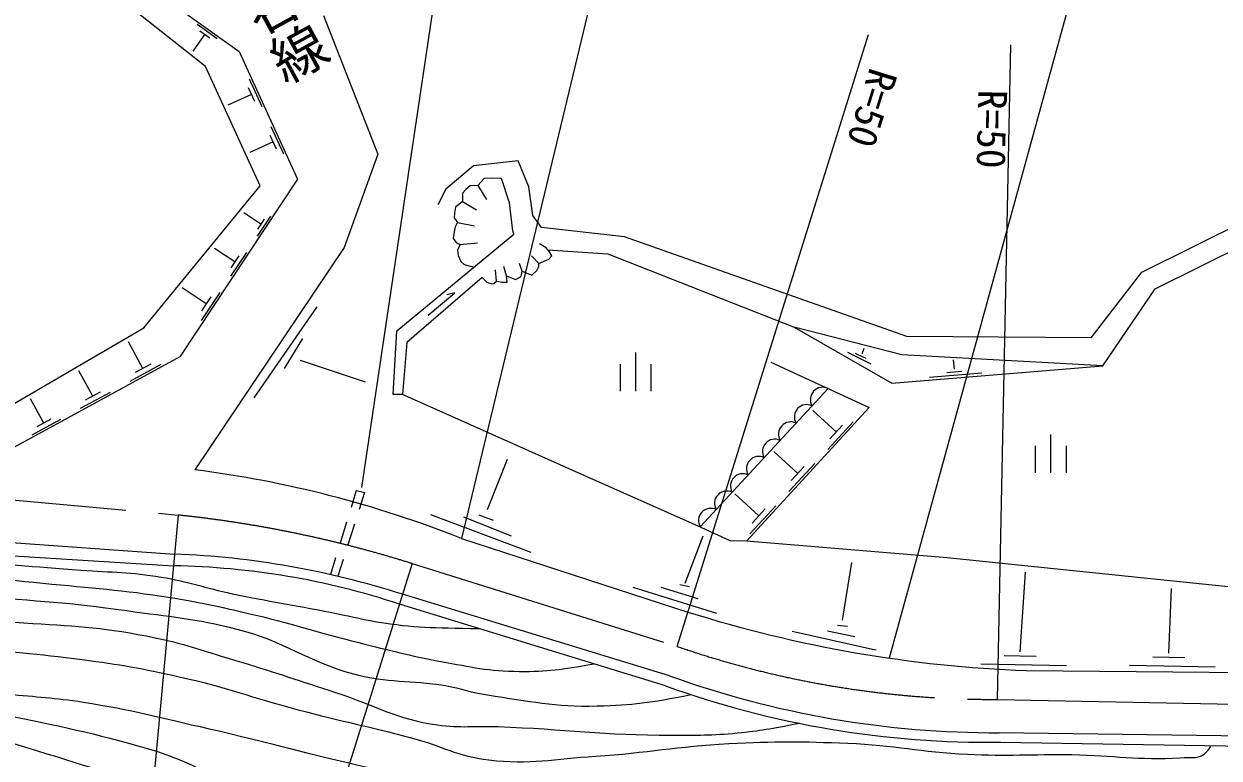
# Model space of a CAD drawing. Units: millimetres, scale not verified. Extents: x 40000 to 680000, y 20000 to 380000.
# Drawn here: x 117920 to 172363, y 284996 to 318458 of the extents above; entities that cross this region are included whole.
import ezdxf
from ezdxf.enums import TextEntityAlignment as Align

# ---------------------------------------------------------------- set-up
doc = ezdxf.new("R2010")
doc.units = ezdxf.units.MM
doc.header["$LTSCALE"] = 1000
doc.linetypes.add('CHAIN', pattern=[18.5, 12, -1.5, 3.5, -1.5])
for name, color, linetype, lineweight in [('M-BGD', 7, 'Continuous', 25), ('M-BMK', 2, 'CHAIN', 13), ('M-STR-HTXT', 7, 'Continuous', 13)]:
    doc.layers.add(name, color=color, linetype=linetype, lineweight=lineweight)
doc.styles.add('@ＭＳ ゴシック', font='')
doc.styles.add('ＭＳ ゴシック', font='')
doc.styles.get('@ＭＳ ゴシック').set_extended_font_data('@MS Gothic')
doc.styles.get('ＭＳ ゴシック').set_extended_font_data('MS Gothic')

msp = doc.modelspace()

# ---------------------------------------------------------------- linework, layer by layer
at = {"layer": 'M-BGD'}
for p, q in [((145019, 324818), (137846, 295011)), ((166578, 323210), (157332, 289555)), ((131573, 318841), (134046, 312521)), ((126166, 317987), (125616, 317218)), ((125811, 318446), (126716, 317798)), ((125940, 318149), (126392, 317825)), ((147672, 290088), (156389, 317968)), ((162269, 287672), (162876, 317509)), ((128183, 315958), (128755, 314701)), ((128281, 315244), (127213, 314757)), ((128137, 315558), (128424, 314930)), ((129171, 313788), (129741, 312538)), ((129269, 313078), (128206, 312593)), ((129126, 313390), (129411, 312765)), ((134046, 312521), (132510, 308265)), ((138393, 311992), (137132, 310922)), ((140428, 312212), (138393, 311992)), ((140915, 311027), (140428, 312212)), ((168836, 307144), (178903, 312143)), ((139231, 311428), (138887, 311409)), ((139673, 311409), (139231, 311428)), ((137132, 310922), (136778, 310205)), ((138046, 310912), (137893, 310740)), ((138250, 311084), (138046, 310912)), ((138600, 311091), (138250, 311084)), ((138887, 311409), (138600, 311091)), ((138600, 311091), (138995, 310460)), ((140036, 310301), (139673, 311409)), ((141106, 309727), (140915, 311027)), ((137893, 310371), (137574, 310103)), ((137893, 310740), (137893, 310371)), ((137893, 310371), (138530, 309982)), ((169446, 306380), (178064, 310664)), ((128711, 309337), (127936, 309852)), ((137536, 309836), (137517, 309619)), ((137574, 310103), (137536, 309836)), ((140199, 309030), (140036, 310301)), ((129151, 309703), (128546, 308790)), ((128863, 309566), (128560, 309109)), ((137517, 309619), (137670, 309403)), ((137670, 309403), (137562, 309211)), ((137670, 309403), (138441, 309250)), ((141498, 309173), (141106, 309727)), ((134900, 304467), (140241, 308882)), ((137523, 308976), (137472, 308676)), ((137562, 309211), (137523, 308976)), ((140241, 308882), (140199, 309030)), ((145272, 308753), (141498, 309173)), ((158139, 304217), (145272, 308753)), ((132510, 308265), (125705, 298139)), ((127527, 307609), (126602, 308222)), ((137472, 308676), (137625, 308479)), ((137625, 308479), (137791, 308409)), ((137791, 308409), (137676, 308141)), ((137791, 308409), (138581, 308479)), ((141714, 308248), (141401, 308433)), ((141860, 308064), (141714, 308248)), ((141786, 308157), (144526, 307981)), ((128052, 308045), (127330, 306956)), ((127708, 307881), (127347, 307337)), ((137676, 308141), (137702, 307899)), ((137702, 307899), (137823, 307625)), ((137823, 307625), (137982, 307485)), ((141370, 307535), (141045, 307892)), ((141370, 307535), (141835, 307732)), ((141835, 307732), (141962, 307892)), ((141962, 307892), (141860, 308064)), ((144526, 307981), (153011, 304642)), ((137982, 307485), (138417, 307374)), ((139446, 306739), (139408, 307248)), ((139905, 306981), (139784, 307395)), ((140624, 307185), (140491, 307535)), ((140573, 306949), (140624, 307185)), ((140624, 307185), (141064, 307006)), ((141064, 307006), (141280, 307216)), ((141280, 307216), (141370, 307401)), ((141370, 307401), (141370, 307535)), ((166533, 304144), (168836, 307144)), ((138789, 306904), (135358, 303932)), ((138789, 306904), (139013, 306681)), ((139013, 306681), (139229, 306618)), ((139229, 306618), (139325, 306630)), ((139325, 306630), (139446, 306739)), ((139446, 306739), (139701, 306681)), ((139701, 306681), (139936, 306688)), ((139936, 306688), (139905, 306981)), ((139905, 306981), (140319, 306802)), ((140319, 306802), (140573, 306949)), ((126224, 305706), (125134, 306429)), ((126842, 306220), (125991, 304937)), ((126437, 306026), (126011, 305385)), ((136338, 305184), (137549, 306203)), ((137549, 306203), (137179, 306105)), ((167067, 302868), (169446, 306380)), ((131256, 305566), (128397, 301417)), ((134733, 301569), (134900, 304467)), ((157912, 303373), (153011, 304642)), ((153011, 304642), (157461, 302084)), ((123341, 302760), (122683, 303962)), ((130611, 304126), (129773, 302750)), ((135358, 303932), (135166, 301563)), ((166533, 304144), (158139, 304217)), ((145792, 301727), (145792, 303477)), ((155436, 303502), (156500, 302961)), ((155780, 303458), (155869, 303407)), ((155869, 303407), (156264, 303222)), ((156105, 303426), (156194, 303681)), ((167067, 302868), (157912, 303373)), ((124164, 302935), (122750, 302160)), ((123695, 302953), (122987, 302566)), ((130504, 303137), (133471, 302148)), ((145092, 301727), (145092, 302952)), ((146492, 301727), (146492, 302952)), ((151950, 303047), (156429, 300968)), ((157461, 302084), (167067, 302868)), ((160315, 302725), (160264, 303146)), ((121054, 301496), (120424, 302647)), ((159175, 302356), (161551, 302560)), ((159959, 302572), (160640, 302630)), ((121842, 301664), (120488, 300923)), ((121392, 301681), (120716, 301311)), ((154550, 301840), (148730, 295532)), ((118828, 300267), (118227, 301366)), ((135166, 301563), (134733, 301569)), ((143341, 297921), (135166, 301563)), ((156429, 300968), (150829, 294886)), ((154926, 299862), (153859, 300845)), ((119581, 300427), (118288, 299719)), ((119152, 300444), (118505, 300090)), ((155693, 300316), (154537, 299061)), ((155215, 300176), (154637, 299548)), ((164705, 298002), (164705, 299752)), ((153169, 297963), (152075, 298971)), ((164005, 298002), (164005, 299227)), ((165405, 298002), (165405, 299227)), ((139031, 296320), (139948, 298628)), ((153955, 298429), (152770, 297141)), ((148608, 295589), (143341, 297921)), ((153466, 298285), (152873, 297641)), ((133058, 297193), (132822, 296423)), ((133058, 297193), (133432, 297094)), ((133432, 297094), (133189, 296331)), ((151391, 296032), (150297, 297040)), ((152177, 296498), (150992, 295210)), ((151688, 296354), (151095, 295710)), ((124950, 296072), (122310, 267537)), ((132616, 295754), (132322, 294798)), ((132976, 295664), (132673, 294711)), ((141023, 294371), (136451, 296077)), ((137942, 295991), (140120, 295131)), ((138644, 296091), (139303, 295833)), ((110419, 295302), (124786, 294294)), ((148048, 292975), (148861, 295124)), ((150098, 294901), (148608, 295589)), ((110359, 294662), (124736, 293760)), ((137846, 295011), (148162, 291655)), ((150829, 294886), (150098, 294901)), ((159973, 294130), (150829, 294886)), ((132117, 294129), (131880, 293359)), ((132460, 294044), (132217, 293281)), ((173073, 292772), (159973, 294130)), ((135599, 293862), (126881, 265977)), ((155202, 291279), (155641, 293916)), ((163301, 289847), (163549, 293465)), ((147800, 292905), (148246, 292810)), ((147330, 288747), (135161, 292461)), ((149483, 291584), (145671, 292773)), ((146932, 292788), (148623, 292272)), ((170069, 289784), (170198, 292722)), ((147148, 288290), (135022, 292016)), ((156568, 289941), (152908, 290763)), ((154523, 290801), (155765, 290543)), ((154982, 291059), (155440, 291012)), ((156749, 289922), (156568, 289941)), ((162574, 289680), (164036, 289637)), ((165412, 289207), (161513, 289279)), ((172180, 289144), (168281, 289216)), ((169342, 289617), (170804, 289574)), ((163588, 288985), (181900, 288815)), ((181860, 285891), (162346, 286153)), ((162404, 285723), (181850, 285403))]:
    msp.add_line(p, q, dxfattribs=at)
for points in [[(123228, 320420), (127729, 317195), (130380, 311377), (125018, 303288), (117429, 299135), (108398, 299241), (105689, 298983), (102749, 298266)], [(102567, 299294), (107058, 300876), (116374, 300518), (123379, 304599), (128682, 311077), (126188, 316509), (122447, 319476)]]:
    msp.add_lwpolyline(points, dxfattribs=at)
for centre, radius, start, end in [((154304, 301338), 560, 63.8822, 210.7238), ((153576, 300549), 560, 63.8822, 210.7238), ((152849, 299761), 560, 63.8822, 210.7238), ((152121, 298972), 560, 63.8822, 210.7238), ((151394, 298184), 560, 63.8822, 210.7238), ((119226, 247862), 50693, 68.4492, 82.6563), ((150666, 297395), 560, 63.8822, 210.7238), ((149939, 296607), 560, 63.8822, 210.7238), ((149211, 295818), 560, 63.8822, 210.7238), ((123286, 255537), 38786, 72.1728, 87.7847), ((124124, 258944), 34822, 71.7622, 88.9923), ((165752, 347382), 58437, 252.48255, 267.87777), ((162188, 329996), 43843, 250.1906, 270.207), ((161805, 328777), 43058, 250.0986, 270.7971)]:
    msp.add_arc(centre, radius, start, end, dxfattribs=at)
for points, knots in [([(81213, 275601), (82012, 277111), (82390, 277622), (83309, 278800), (85113, 281115), (86878, 281671), (89074, 283618), (90177, 284596), (90734, 285212), (91854, 286169), (93410, 287498), (94330, 288191), (96025, 289336), (97414, 290275), (98201, 290805), (99701, 291553), (100653, 292028), (101233, 292192), (102231, 292561), (103556, 293051), (104292, 293370), (105671, 293679), (106677, 293905), (107277, 293773), (108308, 293808), (110826, 293895), (112238, 293956), (114757, 293908), (117017, 293865), (118279, 293731), (120533, 293564), (121957, 293459), (122765, 293478), (124174, 293249), (125456, 293041), (126140, 292753), (127413, 292489), (129148, 292130), (130130, 291982), (131870, 291644), (132700, 291483), (133157, 291353), (133991, 291214), (135790, 290913), (136465, 290955), (138650, 290901)], [0, 0, 0, 0, 1, 1, 1, 2, 2, 2, 3, 3, 3, 4, 4, 4, 5, 5, 5, 6, 6, 6, 7, 7, 7, 8, 8, 8, 9, 9, 9, 10, 10, 10, 11, 11, 11, 12, 12, 12, 13, 13, 13, 14, 14, 14, 15, 15, 15, 15]), ([(81776, 275039), (82437, 275710), (82602, 275877), (83131, 276415), (84130, 277431), (84671, 278019), (85689, 279016), (87399, 280691), (88378, 281609), (90139, 283230), (91303, 284302), (91972, 284884), (93170, 285917), (94390, 286969), (95064, 287574), (96352, 288540), (97237, 289204), (97739, 289575), (98695, 290131), (99666, 290695), (100230, 290990), (101275, 291399), (102820, 292004), (103750, 292160), (105360, 292560), (106622, 292874), (107337, 293045), (108628, 293205), (110313, 293415), (111272, 293474), (112970, 293442), (115245, 293398), (116510, 293187), (118775, 292969), (121055, 292749), (122340, 292670), (124603, 292316), (126136, 292076), (126980, 291857), (128492, 291507), (130338, 291080), (131340, 290714), (133179, 290260), (134634, 289900), (135444, 289669), (136919, 289400), (138302, 289148), (139083, 288959), (140488, 288948), (141822, 288939), (142354, 289025), (143886, 289292)], [0, 0, 0, 0, 1, 1, 1, 2, 2, 2, 3, 3, 3, 4, 4, 4, 5, 5, 5, 6, 6, 6, 7, 7, 7, 8, 8, 8, 9, 9, 9, 10, 10, 10, 11, 11, 11, 12, 12, 12, 13, 13, 13, 14, 14, 14, 15, 15, 15, 16, 16, 16, 17, 17, 17, 17]), ([(115432, 292383), (118860, 292146), (119823, 292107), (122612, 291716), (124577, 291442), (125698, 291363), (127621, 290878), (129776, 290335), (130787, 289419), (132931, 288836), (134524, 288403), (135496, 288573), (137124, 288298), (137876, 288171), (138275, 287986), (139030, 287875), (140973, 287592), (142069, 287326), (144032, 287374), (145713, 287415), (146377, 287518), (148306, 287890)], [0, 0, 0, 0, 1, 1, 1, 2, 2, 2, 3, 3, 3, 4, 4, 4, 5, 5, 5, 6, 6, 6, 7, 7, 7, 7]), ([(82732, 272772), (83925, 274468), (84272, 275094), (85567, 276294), (86234, 276912), (86663, 277194), (87361, 277775), (88440, 278675), (89062, 279158), (90115, 280088), (91735, 281520), (92552, 282422), (94170, 283857), (95210, 284779), (95849, 285231), (96898, 286144), (97842, 286965), (98206, 287634), (99263, 288301), (100359, 288992), (101091, 289172), (102304, 289626), (104079, 290291), (105098, 290633), (106956, 291004), (107986, 291209), (108585, 291186), (109633, 291264), (110494, 291327), (110978, 291359), (111842, 291367), (114218, 291391), (115551, 291314), (117923, 291160), (120113, 291017), (121355, 290977), (123511, 290562), (125228, 290231), (126149, 289866), (127825, 289366), (129511, 288864), (130437, 288525), (132113, 287989), (133929, 287408), (134875, 286760), (136765, 286508), (137832, 286365), (138444, 286467), (139520, 286430), (142608, 286322), (144331, 286035), (147420, 286040), (148588, 286042), (149246, 286030), (150409, 286144), (151513, 286252), (151906, 286327), (153215, 286584)], [0, 0, 0, 0, 1, 1, 1, 2, 2, 2, 3, 3, 3, 4, 4, 4, 5, 5, 5, 6, 6, 6, 7, 7, 7, 8, 8, 8, 9, 9, 9, 10, 10, 10, 11, 11, 11, 12, 12, 12, 13, 13, 13, 14, 14, 14, 15, 15, 15, 16, 16, 16, 17, 17, 17, 18, 18, 18, 19, 19, 19, 19]), ([(83109, 272069), (84207, 273360), (84517, 273741), (85510, 274724), (86331, 275536), (86810, 275973), (87693, 276717), (88970, 277791), (89880, 278151), (91124, 279263), (91844, 279908), (92157, 280365), (92874, 281013), (94049, 282077), (94867, 282484), (96062, 283526), (97223, 284538), (97692, 285306), (98886, 286280), (99415, 286713), (99772, 286879), (100376, 287199), (101896, 288002), (102826, 288309), (104465, 288827), (105889, 289277), (106735, 289360), (108207, 289607), (109465, 289818), (110173, 289953), (111447, 290023), (112893, 290102), (113708, 290061), (115155, 289988), (117279, 289882), (118467, 289753), (120578, 289486), (122316, 289265), (123285, 289087), (124996, 288706), (127142, 288228), (128293, 287759), (130419, 287199), (132428, 286669), (133574, 286450), (135582, 285917), (136963, 285550), (137680, 285076), (139099, 284912), (140989, 284693), (142068, 284964), (143967, 285085), (146342, 285236), (147656, 285533), (150031, 285657), (152147, 285767), (153338, 285760), (155454, 285674), (157587, 285588), (158763, 285272), (160895, 285172), (162754, 285084), (163798, 285177), (165659, 285154), (167589, 285131), (168672, 284886), (170597, 285016), (171082, 285048), (171499, 284919), (171810, 285293), (171891, 285390), (171941, 285445), (171982, 285566)], [0, 0, 0, 0, 1, 1, 1, 2, 2, 2, 3, 3, 3, 4, 4, 4, 5, 5, 5, 6, 6, 6, 7, 7, 7, 8, 8, 8, 9, 9, 9, 10, 10, 10, 11, 11, 11, 12, 12, 12, 13, 13, 13, 14, 14, 14, 15, 15, 15, 16, 16, 16, 17, 17, 17, 18, 18, 18, 19, 19, 19, 20, 20, 20, 21, 21, 21, 22, 22, 22, 23, 23, 23, 24, 24, 24, 24]), ([(83754, 270868), (84890, 272449), (85259, 272963), (86403, 274147), (87551, 275335), (88336, 275851), (89600, 276915), (90561, 277723), (91163, 278100), (92095, 278942), (93394, 280116), (93907, 281008), (95270, 282108), (96846, 283381), (97948, 283787), (99653, 284880), (100638, 285511), (101155, 285920), (102165, 286509), (103400, 287228), (104089, 287692), (105457, 288103), (106472, 288408), (107102, 288283), (108160, 288345), (109417, 288420), (110124, 288480), (111383, 288449), (113659, 288393), (114921, 288133), (117187, 287912), (118528, 287782), (119286, 287755), (120617, 287548), (122880, 287198), (124120, 286844), (126352, 286336), (129198, 285687), (130767, 285221), (133612, 284568), (135475, 284141), (136491, 283710), (138393, 283529), (140294, 283347), (141372, 283552), (143279, 283633), (146327, 283761), (148028, 283950), (151076, 284083), (152854, 284161), (153852, 284183), (155633, 284170), (158706, 284147), (160429, 284005), (163485, 283689), (164858, 283547), (165598, 283263), (166968, 283100), (168652, 282900), (169604, 282830), (171299, 282788), (174533, 282707), (175746, 282997), (179546, 283550)], [0, 0, 0, 0, 1, 1, 1, 2, 2, 2, 3, 3, 3, 4, 4, 4, 5, 5, 5, 6, 6, 6, 7, 7, 7, 8, 8, 8, 9, 9, 9, 10, 10, 10, 11, 11, 11, 12, 12, 12, 13, 13, 13, 14, 14, 14, 15, 15, 15, 16, 16, 16, 17, 17, 17, 18, 18, 18, 19, 19, 19, 20, 20, 20, 21, 21, 21, 21]), ([(84192, 270053), (85837, 271580), (86264, 271970), (87607, 273183), (89465, 274861), (90489, 275821), (92415, 277419), (94142, 278852), (95152, 279603), (96963, 280928), (98716, 282210), (99676, 282963), (101511, 284124), (102740, 284902), (103433, 285353), (104769, 285926), (106708, 286759), (107945, 286814), (110018, 287208), (111296, 287452), (112027, 287625), (113327, 287590), (114940, 287546), (115819, 287220), (117399, 286897), (119980, 286368), (121431, 286065), (123954, 285305), (125661, 284791), (126476, 284108), (128176, 283570), (131091, 282646), (132711, 281818), (135764, 281647), (138295, 281505), (139721, 281756), (142244, 281993), (146219, 282367), (148427, 282753), (152397, 283171), (153674, 283306), (154387, 283485), (155672, 283466), (157201, 283443), (158023, 283058), (159535, 282825), (161365, 282543), (162397, 282438), (164230, 282184), (167128, 281783), (168730, 281370), (171646, 281144), (174265, 280941), (175203, 280938), (178368, 280971)], [0, 0, 0, 0, 1, 1, 1, 2, 2, 2, 3, 3, 3, 4, 4, 4, 5, 5, 5, 6, 6, 6, 7, 7, 7, 8, 8, 8, 9, 9, 9, 10, 10, 10, 11, 11, 11, 12, 12, 12, 13, 13, 13, 14, 14, 14, 15, 15, 15, 16, 16, 16, 17, 17, 17, 18, 18, 18, 18]), ([(116843, 285849), (120196, 284815), (121113, 284565), (123795, 283584), (125180, 283078), (125941, 282753), (127323, 282237), (128731, 281712), (129498, 281353), (130935, 280915), (132744, 280364), (133767, 280029), (135643, 279786), (137729, 279517), (138935, 279482), (141028, 279690), (142793, 279864), (143740, 280240), (145478, 280593), (147405, 280983), (148468, 281298), (150412, 281592), (152679, 281935), (153957, 282170), (156249, 282205), (158613, 282241), (159949, 282088), (162279, 281689), (163890, 281413), (164753, 281070), (166342, 280689), (167525, 280406), (168168, 280138), (169374, 279980), (171766, 279666), (173120, 279537), (175533, 279496), (176415, 279481), (176717, 279469), (177790, 279496)], [0, 0, 0, 0, 1, 1, 1, 2, 2, 2, 3, 3, 3, 4, 4, 4, 5, 5, 5, 6, 6, 6, 7, 7, 7, 8, 8, 8, 9, 9, 9, 10, 10, 10, 11, 11, 11, 12, 12, 12, 13, 13, 13, 13])]:
    msp.add_open_spline(points, degree=3, knots=knots, dxfattribs=at)
at = {"layer": 'M-BMK'}
for p, q in [((110613, 297398), (124950, 296072)), ((135599, 293862), (147672, 290088)), ((162269, 287672), (173046, 287453))]:
    msp.add_line(p, q, dxfattribs=at)
for centre, radius, start, end in [((119308, 242112), 54254, 72.5257, 84.0302), ((162052, 331667), 43995, 250.9226, 270.2831)]:
    msp.add_arc(centre, radius, start, end, dxfattribs=at)
at = {"layer": 'M-STR-HTXT'}
msp.add_line((133318, 297327), (138502, 332268), dxfattribs=at)

# ---------------------------------------------------------------- texts
at = {"layer": 'M-BGD'}
for s, height, rotation, style, p in [('林道川谷線', 1833, 298.61, '@ＭＳ ゴシック', (123740, 326299)), ('R=50', 1320, 252.639, 'ＭＳ ゴシック', (156091, 316646)), ('R=50', 1320, 268.835, 'ＭＳ ゴシック', (160998, 315478))]:
    msp.add_text(s, height=height, rotation=rotation, dxfattribs=dict(at, style=style)).set_placement(p, align=Align.BOTTOM_LEFT)

doc.saveas('drawing.dxf')
